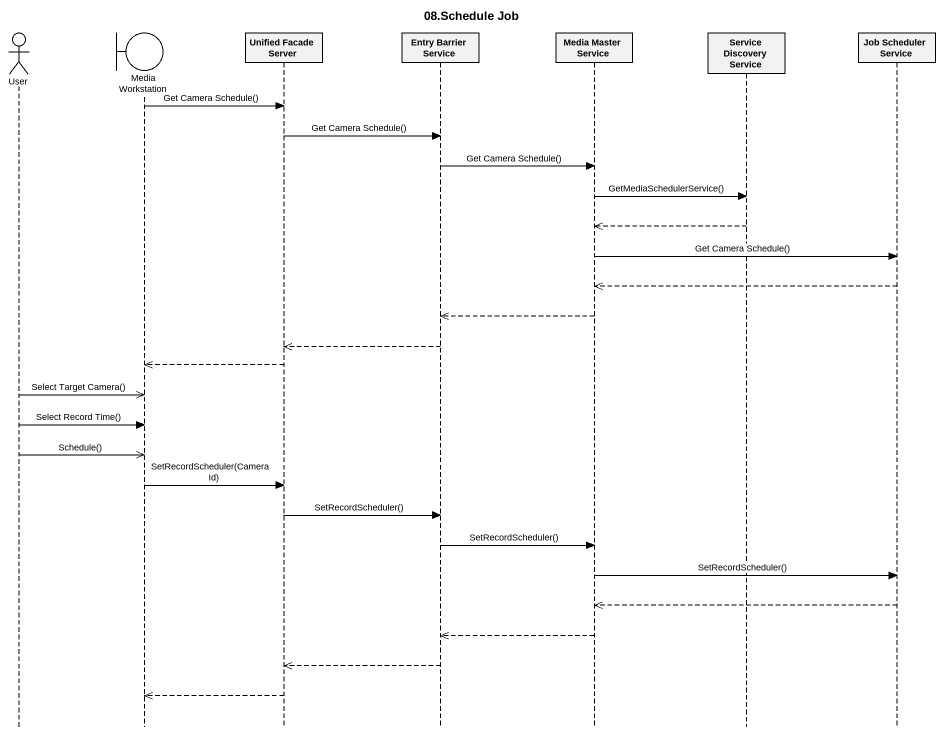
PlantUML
@startuml
title 08.Schedule Job
hide footbox
actor User
boundary "Media Workstation" as Media_Workstation
participant "Unified Facade Server" as Unified_Facade_Server
participant "Entry Barrier Service" as Entry_Barrier_Service
participant "Media Master Service" as Media_Master_Service
participant "Service Discovery Service" as Service_Discovery_Service
participant "Job Scheduler Service" as Job_Scheduler_Service

Media_Workstation -> Unified_Facade_Server : Get Camera Schedule()
Unified_Facade_Server -> Entry_Barrier_Service : Get Camera Schedule()
Entry_Barrier_Service -> Media_Master_Service : Get Camera Schedule()
Media_Master_Service -> Service_Discovery_Service : GetMediaSchedulerService()
Service_Discovery_Service -->> Media_Master_Service
Media_Master_Service -> Job_Scheduler_Service : Get Camera Schedule()
Job_Scheduler_Service -->> Media_Master_Service
Media_Master_Service -->> Entry_Barrier_Service
Entry_Barrier_Service -->> Unified_Facade_Server
Unified_Facade_Server -->> Media_Workstation
User ->> Media_Workstation : Select Target Camera()
User -> Media_Workstation : Select Record Time()
User ->> Media_Workstation : Schedule()
Media_Workstation -> Unified_Facade_Server : SetRecordScheduler(CameraId)
Unified_Facade_Server -> Entry_Barrier_Service : SetRecordScheduler()
Entry_Barrier_Service -> Media_Master_Service : SetRecordScheduler()
Media_Master_Service -> Job_Scheduler_Service : SetRecordScheduler()
Job_Scheduler_Service -->> Media_Master_Service
Media_Master_Service -->> Entry_Barrier_Service
Entry_Barrier_Service -->> Unified_Facade_Server
Unified_Facade_Server -->> Media_Workstation
@enduml
